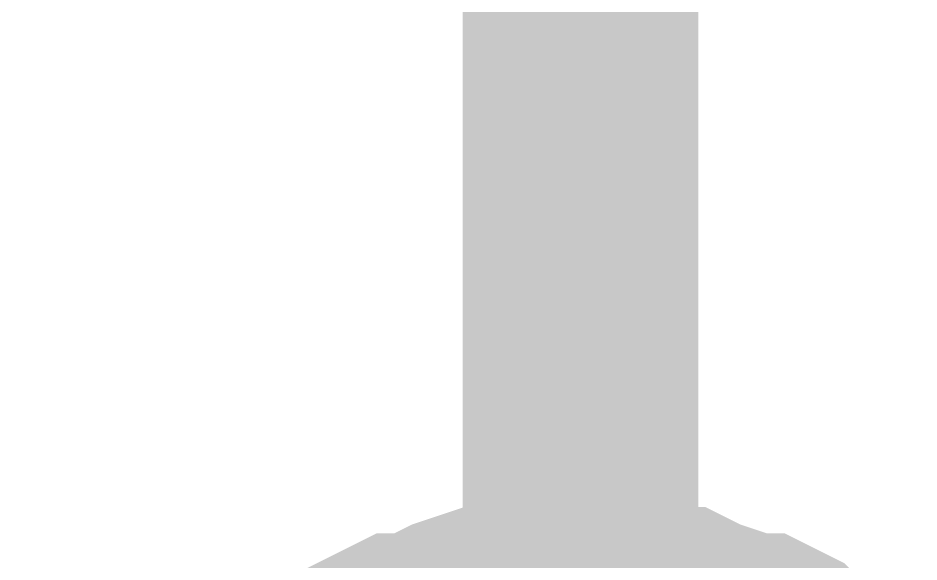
# Model space of a CAD drawing. Header units: inches. Extents: x 0 to 22.3, y 0 to 15.7.
# Drawn here: x 4.97217 to 5.0173, y 5.42257 to 5.44979 of the extents above; entities that cross this region are included whole.
import ezdxf

# ---------------------------------------------------------------- set-up
doc = ezdxf.new("R2010")
doc.units = ezdxf.units.IN
doc.header["$MEASUREMENT"] = 0
doc.layers.add('Sheet', color=255, linetype='Continuous')

msp = doc.modelspace()

# ---------------------------------------------------------------- linework, layer by layer
at = {"layer": 'Sheet'}
for points in [[(4.230316, 5.399969, 0.0118, 0.0118, 0), (5.000349, 5.399969, 0.0118, 0.0118, 0), (5.000349, 5.499862, 0.0118, 0.0118, 0)], [(4.988856, 5.416323, 0.0118, 0.0118, 0), (4.98974, 5.417207, 0.0118, 0.0118, 0), (4.990624, 5.417649, 0.0118, 0.0118, 0), (4.991508, 5.418091, 0.0118, 0.0118, 0), (4.992392, 5.418091, 0.0118, 0.0118, 0), (4.993276, 5.418533, 0.0118, 0.0118, 0), (4.99416, 5.418975, 0.0118, 0.0118, 0), (4.995486, 5.419417, 0.0118, 0.0118, 0), (4.996371, 5.419417, 0.0118, 0.0118, 0), (4.997255, 5.419417, 0.0118, 0.0118, 0), (4.998139, 5.419859, 0.0118, 0.0118, 0), (4.999465, 5.419859, 0.0118, 0.0118, 0), (5.000349, 5.419859, 0.0118, 0.0118, 0)], [(4.988856, 5.416323, 0.0118, 0.0118, 0), (4.98974, 5.417207, 0.0118, 0.0118, 0), (4.990624, 5.417649, 0.0118, 0.0118, 0), (4.991508, 5.418091, 0.0118, 0.0118, 0), (4.992392, 5.418091, 0.0118, 0.0118, 0), (4.993276, 5.418533, 0.0118, 0.0118, 0), (4.99416, 5.418975, 0.0118, 0.0118, 0), (4.995486, 5.419417, 0.0118, 0.0118, 0), (4.996371, 5.419417, 0.0118, 0.0118, 0), (4.997255, 5.419417, 0.0118, 0.0118, 0), (4.998139, 5.419859, 0.0118, 0.0118, 0), (4.999465, 5.419859, 0.0118, 0.0118, 0), (5.000349, 5.419859, 0.0118, 0.0118, 0)], [(4.988856, 5.416323, 0.0118, 0.0118, 0), (4.98974, 5.417207, 0.0118, 0.0118, 0), (4.990624, 5.417649, 0.0118, 0.0118, 0), (4.991508, 5.418091, 0.0118, 0.0118, 0), (4.992392, 5.418091, 0.0118, 0.0118, 0), (4.993276, 5.418533, 0.0118, 0.0118, 0), (4.99416, 5.418975, 0.0118, 0.0118, 0), (4.995486, 5.419417, 0.0118, 0.0118, 0), (4.996371, 5.419417, 0.0118, 0.0118, 0), (4.997255, 5.419417, 0.0118, 0.0118, 0), (4.998139, 5.419859, 0.0118, 0.0118, 0), (4.999465, 5.419859, 0.0118, 0.0118, 0), (5.000349, 5.419859, 0.0118, 0.0118, 0)], [(4.988856, 5.416323, 0.0118, 0.0118, 0), (4.98974, 5.417207, 0.0118, 0.0118, 0), (4.990624, 5.417649, 0.0118, 0.0118, 0), (4.991508, 5.418091, 0.0118, 0.0118, 0), (4.992392, 5.418091, 0.0118, 0.0118, 0), (4.993276, 5.418533, 0.0118, 0.0118, 0), (4.99416, 5.418975, 0.0118, 0.0118, 0), (4.995486, 5.419417, 0.0118, 0.0118, 0), (4.996371, 5.419417, 0.0118, 0.0118, 0), (4.997255, 5.419417, 0.0118, 0.0118, 0), (4.998139, 5.419859, 0.0118, 0.0118, 0), (4.999465, 5.419859, 0.0118, 0.0118, 0), (5.000349, 5.419859, 0.0118, 0.0118, 0)], [(5.000349, 5.419859, 0.0118, 0.0118, 0), (5.000349, 5.419859, 0.0118, 0.0118, 0)], [(5.000349, 5.419859, 0.0118, 0.0118, 0), (5.001233, 5.419859, 0.0118, 0.0118, 0), (5.002559, 5.419859, 0.0118, 0.0118, 0), (5.003443, 5.419417, 0.0118, 0.0118, 0), (5.004327, 5.419417, 0.0118, 0.0118, 0), (5.005211, 5.419417, 0.0118, 0.0118, 0), (5.006095, 5.418975, 0.0118, 0.0118, 0), (5.007422, 5.418533, 0.0118, 0.0118, 0), (5.008306, 5.418091, 0.0118, 0.0118, 0), (5.00919, 5.418091, 0.0118, 0.0118, 0), (5.010074, 5.417649, 0.0118, 0.0118, 0), (5.010516, 5.417207, 0.0118, 0.0118, 0), (5.0114, 5.416323, 0.0118, 0.0118, 0)], [(5.000349, 5.419859, 0.0118, 0.0118, 0), (5.000349, 5.419859, 0.0118, 0.0118, 0)], [(5.000349, 5.419859, 0.0118, 0.0118, 0), (5.001233, 5.419859, 0.0118, 0.0118, 0), (5.002559, 5.419859, 0.0118, 0.0118, 0), (5.003443, 5.419417, 0.0118, 0.0118, 0), (5.004327, 5.419417, 0.0118, 0.0118, 0), (5.005211, 5.419417, 0.0118, 0.0118, 0), (5.006095, 5.418975, 0.0118, 0.0118, 0), (5.007422, 5.418533, 0.0118, 0.0118, 0), (5.008306, 5.418091, 0.0118, 0.0118, 0), (5.00919, 5.418091, 0.0118, 0.0118, 0), (5.010074, 5.417649, 0.0118, 0.0118, 0), (5.010516, 5.417207, 0.0118, 0.0118, 0), (5.0114, 5.416323, 0.0118, 0.0118, 0)], [(5.000349, 5.419859, 0.0118, 0.0118, 0), (5.000349, 5.419859, 0.0118, 0.0118, 0)], [(5.000349, 5.419859, 0.0118, 0.0118, 0), (5.001233, 5.419859, 0.0118, 0.0118, 0), (5.002559, 5.419859, 0.0118, 0.0118, 0), (5.003443, 5.419417, 0.0118, 0.0118, 0), (5.004327, 5.419417, 0.0118, 0.0118, 0), (5.005211, 5.419417, 0.0118, 0.0118, 0), (5.006095, 5.418975, 0.0118, 0.0118, 0), (5.007422, 5.418533, 0.0118, 0.0118, 0), (5.008306, 5.418091, 0.0118, 0.0118, 0), (5.00919, 5.418091, 0.0118, 0.0118, 0), (5.010074, 5.417649, 0.0118, 0.0118, 0), (5.010516, 5.417207, 0.0118, 0.0118, 0), (5.0114, 5.416323, 0.0118, 0.0118, 0)], [(5.000349, 5.419859, 0.0118, 0.0118, 0), (5.000349, 5.419859, 0.0118, 0.0118, 0)], [(5.000349, 5.419859, 0.0118, 0.0118, 0), (5.001233, 5.419859, 0.0118, 0.0118, 0), (5.002559, 5.419859, 0.0118, 0.0118, 0), (5.003443, 5.419417, 0.0118, 0.0118, 0), (5.004327, 5.419417, 0.0118, 0.0118, 0), (5.005211, 5.419417, 0.0118, 0.0118, 0), (5.006095, 5.418975, 0.0118, 0.0118, 0), (5.007422, 5.418533, 0.0118, 0.0118, 0), (5.008306, 5.418091, 0.0118, 0.0118, 0), (5.00919, 5.418091, 0.0118, 0.0118, 0), (5.010074, 5.417649, 0.0118, 0.0118, 0), (5.010516, 5.417207, 0.0118, 0.0118, 0), (5.0114, 5.416323, 0.0118, 0.0118, 0)]]:
    msp.add_lwpolyline(points, format="xyseb", dxfattribs=at)

doc.saveas('drawing.dxf')
